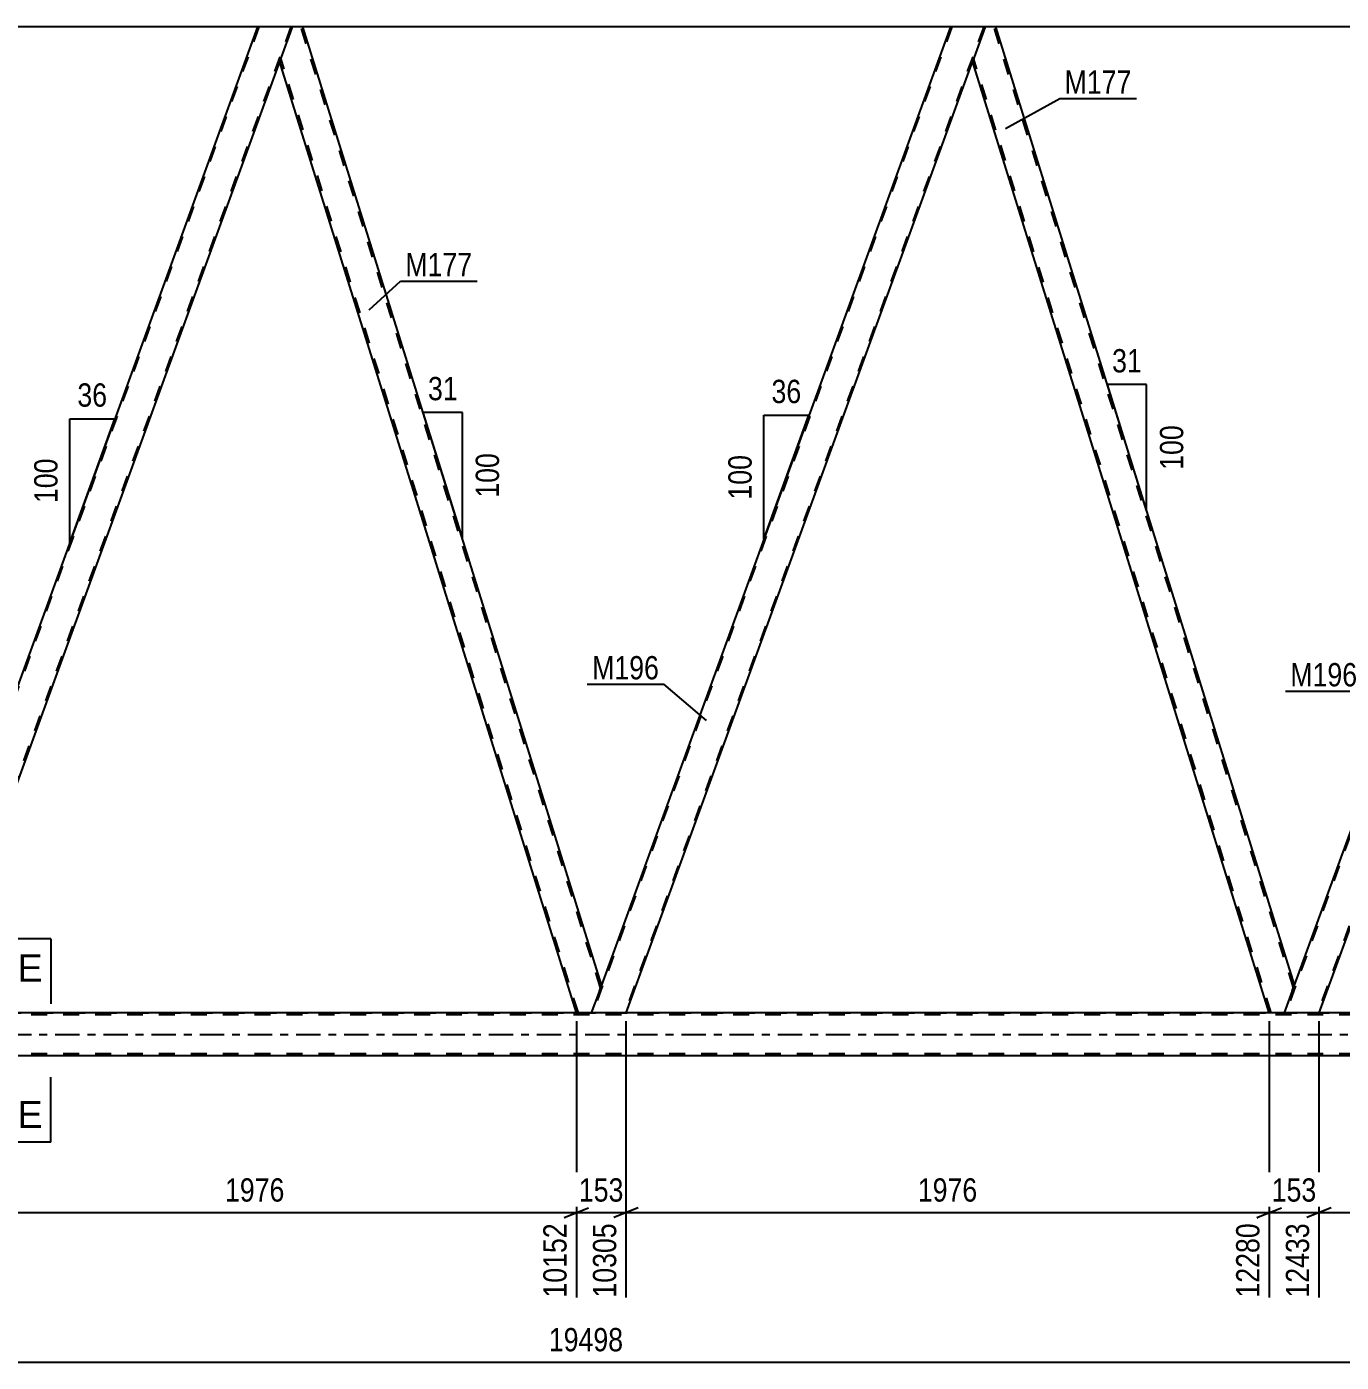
# Model space of a CAD drawing. Header units: millimetres. Extents: x 0 to 841, y 0 to 594.
# Drawn here: x 351.3 to 512.8, y 284.2 to 448.3 of the extents above; entities that cross this region are included whole.
import ezdxf

# ---------------------------------------------------------------- set-up
doc = ezdxf.new("R2010")
doc.units = ezdxf.units.MM
doc.linetypes.add('DXK_LINE_DOT2', pattern=[3.9198, 1.9599, -1.9599])
doc.linetypes.add('DXK_LINE_DOT3', pattern=[5.9187, 2.979, -0.9799, 0.9799, -0.9799])
doc.styles.add('Arial', font='ARIAL.TTF', dxfattribs={"height": 0.2})
doc.styles.add('Arial Narrow', font='ARIALN.TTF', dxfattribs={"height": 0.2})

# ---------------------------------------------------------------- blocks, each defined once
blk = doc.blocks.new('Part-814553314-4012 - 3897')
at = {"color": 7, "linetype": 'DXK_LINE_DOT2'}
for p, q in [((464.95, 448.32), (420.82, 327.1)), ((468.86, 448.32), (424.74, 327.1)), ((469.03, 448.32), (467.5, 444.12)), ((421.9, 330.52), (420.65, 327.1)), ((424.91, 327.1), (420.65, 327.1))]:
    blk.add_line(p, q, dxfattribs=at)
at = {"color": 2, "linetype": 'Continuous'}
for p, q in [((464.78, 448.32), (421.9, 330.52)), ((469.03, 448.32), (464.78, 448.32)), ((467.5, 444.12), (424.91, 327.1))]:
    blk.add_line(p, q, dxfattribs=at)
blk = doc.blocks.new('Part-814553314-3988 - 3897')
at = {"color": 7, "linetype": 'DXK_LINE_DOT2'}
for p, q in [((550.08, 448.32), (505.96, 327.1)), ((554, 448.32), (509.88, 327.1)), ((554.17, 448.32), (552.64, 444.12)), ((507.03, 330.52), (505.79, 327.1)), ((510.05, 327.1), (505.79, 327.1))]:
    blk.add_line(p, q, dxfattribs=at)
at = {"color": 2, "linetype": 'Continuous'}
for p, q in [((549.91, 448.32), (507.03, 330.52)), ((554.17, 448.32), (549.91, 448.32)), ((552.64, 444.12), (510.05, 327.1))]:
    blk.add_line(p, q, dxfattribs=at)
blk = doc.blocks.new('Part-814553314-3994 - 3897')
at = {"color": 7, "linetype": 'DXK_LINE_DOT2'}
for p, q in [((724.43, 448.32), (209.37, 448.32)), ((385.22, 448.32), (379.64, 448.32)), ((470.35, 448.32), (464.78, 448.32))]:
    blk.add_line(p, q, dxfattribs=at)
at = {"color": 2, "linetype": 'Continuous'}
for p, q in [((379.64, 448.32), (300.08, 448.32)), ((464.78, 448.32), (385.22, 448.32)), ((549.91, 448.32), (470.35, 448.32))]:
    blk.add_line(p, q, dxfattribs=at)
blk = doc.blocks.new('Part-814553314-4017 - 3897')
at = {"color": 2, "linetype": 'Continuous'}
for p, q in [((469.03, 448.32), (467.51, 444.13)), ((470.35, 448.32), (469.03, 448.32)), ((507.05, 330.57), (470.35, 448.32)), ((503.94, 327.1), (467.48, 444.07)), ((467.51, 444.13), (467.5, 444.12)), ((507.03, 330.51), (506.78, 329.83)), ((507.03, 330.52), (507.03, 330.51)), ((506.78, 329.83), (505.79, 327.1))]:
    blk.add_line(p, q, dxfattribs=at)
at = {"color": 7, "linetype": 'DXK_LINE_DOT2'}
for p, q in [((506.92, 330.2), (470.1, 448.32)), ((467.51, 444.13), (467.48, 444.07)), ((504.2, 327.1), (467.62, 444.44)), ((506.78, 329.83), (506.97, 330.35)), ((507.05, 330.57), (507.03, 330.52)), ((505.79, 327.1), (503.94, 327.1))]:
    blk.add_line(p, q, dxfattribs=at)
blk = doc.blocks.new('Part-814553314-4047 - 3897')
at = {"color": 2, "linetype": 'Continuous'}
for p, q in [((383.9, 448.32), (382.37, 444.13)), ((385.22, 448.32), (383.9, 448.32)), ((421.92, 330.57), (385.22, 448.32)), ((418.81, 327.1), (382.35, 444.07)), ((382.37, 444.13), (382.37, 444.12)), ((421.9, 330.51), (421.65, 329.83)), ((421.9, 330.52), (421.9, 330.51)), ((421.65, 329.83), (420.65, 327.1))]:
    blk.add_line(p, q, dxfattribs=at)
at = {"color": 7, "linetype": 'DXK_LINE_DOT2'}
for p, q in [((421.78, 330.2), (384.96, 448.32)), ((382.37, 444.13), (382.35, 444.07)), ((419.06, 327.1), (382.49, 444.44)), ((421.65, 329.83), (421.84, 330.35)), ((421.92, 330.57), (421.9, 330.52)), ((420.65, 327.1), (418.81, 327.1))]:
    blk.add_line(p, q, dxfattribs=at)
blk = doc.blocks.new('Part-814553314-4052 - 3897')
at = {"color": 7, "linetype": 'DXK_LINE_DOT2'}
for p, q in [((379.81, 448.32), (335.69, 327.1)), ((383.73, 448.32), (339.61, 327.1)), ((383.9, 448.32), (382.37, 444.12)), ((335.52, 327.1), (337.28, 331.92)), ((341.53, 331.92), (339.78, 327.1)), ((339.78, 327.1), (335.52, 327.1))]:
    blk.add_line(p, q, dxfattribs=at)
at = {"color": 2, "linetype": 'Continuous'}
for p, q in [((379.64, 448.32), (337.28, 331.92)), ((383.9, 448.32), (379.64, 448.32)), ((382.37, 444.12), (341.53, 331.92))]:
    blk.add_line(p, q, dxfattribs=at)
blk = doc.blocks.new('Part-814553314-4057 - 3897')
at = {"color": 7, "linetype": 'DXK_LINE_DOT2'}
for p, q in [((745.78, 326.86), (58.85, 326.86)), ((329.04, 327.1), (745.78, 327.1)), ((745.78, 322.06), (58.85, 322.06))]:
    blk.add_line(p, q, dxfattribs=at)
at = {"color": 2, "linetype": 'Continuous'}
for p, q in [((584.44, 327.1), (344.24, 327.1)), ((584.44, 321.82), (344.24, 321.82))]:
    blk.add_line(p, q, dxfattribs=at)
at = {"color": 7, "linetype": 'DXK_LINE_DOT3'}
blk.add_line((58.85, 324.46), (745.78, 324.46), dxfattribs=at)
blk = doc.blocks.new('StraightDimension-814553314-5112 - 3897')
at = {"color": 7, "linetype": 'Continuous'}
for p, q in [((510.05, 326.1), (510.05, 292.12)), ((589.08, 326.1), (589.08, 292.12)), ((511.55, 303.16), (508.55, 301.96)), ((510.05, 302.56), (589.08, 302.56)), ((587.58, 301.96), (590.58, 303.16))]:
    blk.add_line(p, q, dxfattribs=at)
at = {"color": 0}
blk.add_wipeout([(553.82, 303.31), (553.82, 307.51), (545.31, 307.51), (545.31, 303.31)], dxfattribs=at)
at = {"color": 0, "linetype": 'Continuous'}
blk.add_wipeout([(588.48, 301.86), (584.28, 301.86), (584.28, 291.52), (588.48, 291.52)], dxfattribs=at)
at = {"color": 3, "style": 'Arial Narrow'}
blk.add_text('1976', height=2.863, dxfattribs=at).set_placement((545.91, 303.91))
at = {"color": 3, "linetype": 'Continuous', "style": 'Arial Narrow'}
blk.add_text('14409', height=2.863, rotation=90.0002, dxfattribs=at).set_placement((587.88, 292.12))
blk = doc.blocks.new('AngleDimension-814553314-14132 - 3897')
at = {"color": 7, "linetype": 'Continuous'}
for p, q in [((403.01, 391.24), (399.99, 400.91)), ((404.81, 400.91), (399.99, 400.91)), ((404.81, 385.44), (399.99, 400.91)), ((404.81, 385.44), (404.81, 400.91))]:
    blk.add_line(p, q, dxfattribs=at)
at = {"color": 0}
for points in [[(404.83, 401.81), (404.83, 406.01), (399.98, 406.01), (399.98, 401.81)], [(409.91, 396.51), (405.71, 396.51), (405.71, 389.83), (409.91, 389.83)]]:
    blk.add_wipeout(points, dxfattribs=at)
at = {"color": 3, "style": 'Arial Narrow'}
blk.add_text('31', height=2.863, dxfattribs=at).set_placement((400.58, 402.41))
blk.add_text('100', height=2.863, rotation=90.0002, dxfattribs=at).set_placement((409.31, 390.43))
blk = doc.blocks.new('AngleDimension-814553314-14118 - 3897')
at = {"color": 7, "linetype": 'Continuous'}
for p, q in [((356.56, 400.12), (362.1, 400.12)), ((356.56, 384.9), (362.1, 400.12)), ((356.56, 384.9), (356.56, 400.12)), ((356.86, 385.73), (356.56, 384.9))]:
    blk.add_line(p, q, dxfattribs=at)
at = {"color": 0}
for points in [[(361.76, 401.02), (361.76, 405.22), (356.9, 405.22), (356.9, 401.02)], [(355.66, 395.85), (351.46, 395.85), (351.46, 389.17), (355.66, 389.17)]]:
    blk.add_wipeout(points, dxfattribs=at)
at = {"color": 3, "style": 'Arial Narrow'}
blk.add_text('36', height=2.863, dxfattribs=at).set_placement((357.5, 401.62))
blk.add_text('100', height=2.863, rotation=90.0002, dxfattribs=at).set_placement((355.06, 389.77))
blk = doc.blocks.new('StraightDimension-814553314-5036 - 3897')
at = {"color": 7, "linetype": 'Continuous'}
for p, q in [((339.78, 326.1), (339.78, 293.95)), ((418.81, 326.1), (418.81, 292.12)), ((341.28, 303.16), (338.28, 301.96)), ((339.78, 302.56), (418.81, 302.56)), ((417.31, 301.96), (420.31, 303.16))]:
    blk.add_line(p, q, dxfattribs=at)
at = {"color": 0}
blk.add_wipeout([(383.55, 303.31), (383.55, 307.51), (375.04, 307.51), (375.04, 303.31)], dxfattribs=at)
at = {"color": 0, "linetype": 'Continuous'}
blk.add_wipeout([(418.21, 301.86), (414.01, 301.86), (414.01, 291.52), (418.21, 291.52)], dxfattribs=at)
at = {"color": 3, "style": 'Arial Narrow'}
blk.add_text('1976', height=2.863, dxfattribs=at).set_placement((375.64, 303.91))
at = {"color": 3, "linetype": 'Continuous', "style": 'Arial Narrow'}
blk.add_text('10152', height=2.863, rotation=90.0002, dxfattribs=at).set_placement((417.61, 292.12))
blk = doc.blocks.new('StraightDimension-814553314-5055 - 3897')
at = {"color": 7, "linetype": 'Continuous'}
for p, q in [((418.81, 326.1), (418.81, 292.12)), ((424.91, 326.1), (424.91, 292.12)), ((417.31, 301.96), (420.31, 303.16)), ((418.81, 302.56), (424.91, 302.56)), ((426.41, 303.16), (423.41, 301.96))]:
    blk.add_line(p, q, dxfattribs=at)
at = {"color": 0}
blk.add_wipeout([(425.2, 303.31), (425.2, 307.51), (418.52, 307.51), (418.52, 303.31)], dxfattribs=at)
at = {"color": 0, "linetype": 'Continuous'}
blk.add_wipeout([(424.31, 301.86), (420.11, 301.86), (420.11, 291.52), (424.31, 291.52)], dxfattribs=at)
at = {"color": 3, "style": 'Arial Narrow'}
blk.add_text('153', height=2.863, dxfattribs=at).set_placement((419.12, 303.91))
at = {"color": 3, "linetype": 'Continuous', "style": 'Arial Narrow'}
blk.add_text('10305', height=2.863, rotation=90.0002, dxfattribs=at).set_placement((423.71, 292.12))
blk = doc.blocks.new('StraightDimension-814553314-5074 - 3897')
at = {"color": 7, "linetype": 'Continuous'}
for p, q in [((424.91, 326.1), (424.91, 292.12)), ((503.94, 326.1), (503.94, 292.12)), ((426.41, 303.16), (423.41, 301.96)), ((424.91, 302.56), (503.94, 302.56)), ((502.44, 301.96), (505.44, 303.16))]:
    blk.add_line(p, q, dxfattribs=at)
at = {"color": 0}
blk.add_wipeout([(468.68, 303.31), (468.68, 307.51), (460.17, 307.51), (460.17, 303.31)], dxfattribs=at)
at = {"color": 0, "linetype": 'Continuous'}
blk.add_wipeout([(503.34, 301.86), (499.14, 301.86), (499.14, 291.52), (503.34, 291.52)], dxfattribs=at)
at = {"color": 3, "style": 'Arial Narrow'}
blk.add_text('1976', height=2.863, dxfattribs=at).set_placement((460.77, 303.91))
at = {"color": 3, "linetype": 'Continuous', "style": 'Arial Narrow'}
blk.add_text('12280', height=2.863, rotation=90.0002, dxfattribs=at).set_placement((502.74, 292.12))
blk = doc.blocks.new('StraightDimension-814553314-5093 - 3897')
at = {"color": 7, "linetype": 'Continuous'}
for p, q in [((503.94, 326.1), (503.94, 292.12)), ((510.05, 326.1), (510.05, 292.12)), ((502.44, 301.96), (505.44, 303.16)), ((503.94, 302.56), (510.05, 302.56)), ((511.55, 303.16), (508.55, 301.96))]:
    blk.add_line(p, q, dxfattribs=at)
at = {"color": 0}
blk.add_wipeout([(510.34, 303.31), (510.34, 307.51), (503.65, 307.51), (503.65, 303.31)], dxfattribs=at)
at = {"color": 0, "linetype": 'Continuous'}
blk.add_wipeout([(509.45, 301.86), (505.25, 301.86), (505.25, 291.52), (509.45, 291.52)], dxfattribs=at)
at = {"color": 3, "style": 'Arial Narrow'}
blk.add_text('153', height=2.863, dxfattribs=at).set_placement((504.25, 303.91))
at = {"color": 3, "linetype": 'Continuous', "style": 'Arial Narrow'}
blk.add_text('12433', height=2.863, rotation=90.0002, dxfattribs=at).set_placement((508.85, 292.12))
blk = doc.blocks.new('StraightDimension-814553314-5201 - 3897')
at = {"color": 7, "linetype": 'Continuous'}
blk.add_line((47.99, 284.16), (792, 284.16), dxfattribs=at)
at = {"color": 0}
blk.add_wipeout([(425.17, 284.91), (425.17, 289.11), (414.83, 289.11), (414.83, 284.91)], dxfattribs=at)
at = {"color": 3, "style": 'Arial Narrow'}
blk.add_text('19498', height=2.863, dxfattribs=at).set_placement((415.43, 285.51))
blk = doc.blocks.new('AngleDimension-814553314-14146 - 3897')
at = {"color": 7, "linetype": 'Continuous'}
for p, q in [((441.85, 400.56), (447.39, 400.56)), ((441.85, 385.34), (447.39, 400.56)), ((441.85, 385.34), (441.85, 400.56)), ((443.27, 389.23), (447.39, 400.56))]:
    blk.add_line(p, q, dxfattribs=at)
at = {"color": 0}
for points in [[(447.05, 401.46), (447.05, 405.66), (442.19, 405.66), (442.19, 401.46)], [(440.95, 396.29), (436.75, 396.29), (436.75, 389.6), (440.95, 389.6)]]:
    blk.add_wipeout(points, dxfattribs=at)
at = {"color": 3, "style": 'Arial Narrow'}
blk.add_text('36', height=2.863, dxfattribs=at).set_placement((442.79, 402.06))
blk.add_text('100', height=2.863, rotation=90.0002, dxfattribs=at).set_placement((440.35, 390.2))
blk = doc.blocks.new('AngleDimension-814553314-14160 - 3897')
at = {"color": 7, "linetype": 'Continuous'}
for p, q in [((486.53, 396.4), (484.06, 404.33)), ((488.88, 404.33), (484.06, 404.33)), ((488.88, 388.87), (484.06, 404.33)), ((488.88, 388.87), (488.88, 404.33))]:
    blk.add_line(p, q, dxfattribs=at)
at = {"color": 0}
for points in [[(488.9, 405.23), (488.9, 409.43), (484.04, 409.43), (484.04, 405.23)], [(493.98, 399.94), (489.78, 399.94), (489.78, 393.26), (493.98, 393.26)]]:
    blk.add_wipeout(points, dxfattribs=at)
at = {"color": 3, "style": 'Arial Narrow'}
blk.add_text('31', height=2.863, dxfattribs=at).set_placement((484.64, 405.83))
blk.add_text('100', height=2.863, rotation=90.0002, dxfattribs=at).set_placement((493.38, 393.86))
blk = doc.blocks.new('Mark-814553314-4013 - 3897')
at = {"color": 0}
blk.add_wipeout([(487.03, 440.08), (487.03, 443.08), (478.8, 443.08), (478.8, 440.08)], dxfattribs=at)
blk.add_wipeout([(487.03, 440.08), (487.03, 443.08), (478.8, 443.08), (478.8, 440.08)], dxfattribs=at)
at = {"color": 30, "linetype": 'Continuous'}
for p, q in [((471.54, 435.82), (478.2, 439.48)), ((478.2, 439.48), (487.63, 439.48))]:
    blk.add_line(p, q, dxfattribs=at)
at = {"color": 3, "style": 'Arial Narrow'}
blk.add_text('M177', height=2.863, dxfattribs=at).set_placement((478.8, 440.08))
blk = doc.blocks.new('Mark-814553314-3984 - 3897')
at = {"color": 0}
blk.add_wipeout([(514.77, 367.24), (514.77, 370.24), (506.54, 370.24), (506.54, 367.24)], dxfattribs=at)
blk.add_wipeout([(514.77, 367.24), (514.77, 370.24), (506.54, 370.24), (506.54, 367.24)], dxfattribs=at)
at = {"color": 30, "linetype": 'Continuous'}
for p in [(505.94, 366.64), (518.41, 358.68)]:
    blk.add_line(p, (515.37, 366.64), dxfattribs=at)
at = {"color": 3, "style": 'Arial Narrow'}
blk.add_text('M196', height=2.863, dxfattribs=at).set_placement((506.54, 367.24))
blk = doc.blocks.new('Mark-814553314-4008 - 3897')
at = {"color": 0}
blk.add_wipeout([(428.97, 368.1), (428.97, 371.1), (420.75, 371.1), (420.75, 368.1)], dxfattribs=at)
blk.add_wipeout([(428.97, 368.1), (428.97, 371.1), (420.75, 371.1), (420.75, 368.1)], dxfattribs=at)
at = {"color": 30, "linetype": 'Continuous'}
for p in [(420.15, 367.5), (434.82, 363.05)]:
    blk.add_line(p, (429.57, 367.5), dxfattribs=at)
at = {"color": 3, "style": 'Arial Narrow'}
blk.add_text('M196', height=2.863, dxfattribs=at).set_placement((420.75, 368.1))
blk = doc.blocks.new('Mark-814553314-4043 - 3897')
at = {"color": 0}
blk.add_wipeout([(406.02, 417.65), (406.02, 420.65), (397.8, 420.65), (397.8, 417.65)], dxfattribs=at)
blk.add_wipeout([(406.02, 417.65), (406.02, 420.65), (397.8, 420.65), (397.8, 417.65)], dxfattribs=at)
at = {"color": 30, "linetype": 'Continuous'}
for p, q in [((393.35, 413.52), (397.2, 417.05)), ((397.2, 417.05), (406.62, 417.05))]:
    blk.add_line(p, q, dxfattribs=at)
at = {"color": 3, "style": 'Arial Narrow'}
blk.add_text('M177', height=2.863, dxfattribs=at).set_placement((397.8, 417.65))
blk = doc.blocks.new('SectionMark-814553314-5547 - 3897')
at = {"linetype": 'Continuous'}
for points in [[(348.74, 336.2), (348.74, 334.95), (346.24, 336.2)], [(348.74, 312.45), (348.74, 311.2), (346.24, 311.2)]]:
    blk.add_hatch(color=6, dxfattribs=at).paths.add_polyline_path(points)
at = {"color": 6, "linetype": 'Continuous'}
for p, q in [((346.24, 336.2), (348.74, 337.45)), ((348.74, 334.95), (348.74, 337.45)), ((354.24, 336.2), (346.24, 336.2)), ((346.24, 336.2), (348.74, 334.95)), ((354.24, 336.2), (354.24, 328.2)), ((354.24, 311.2), (354.24, 319.2)), ((346.24, 311.2), (348.74, 312.45)), ((348.74, 312.45), (348.74, 309.95)), ((354.24, 311.2), (346.24, 311.2)), ((348.74, 309.95), (346.24, 311.2))]:
    blk.add_line(p, q, dxfattribs=at)
at = {"color": 0, "linetype": 'Continuous'}
for points in [[(353.24, 330.95), (353.24, 334.45), (350.13, 334.45), (350.13, 330.95)], [(353.24, 312.95), (353.24, 316.45), (350.13, 316.45), (350.13, 312.95)]]:
    blk.add_wipeout(points, dxfattribs=at)
at = {"color": 3, "linetype": 'Continuous', "style": 'Arial'}
for p in [(350.13, 330.95), (350.13, 312.95)]:
    blk.add_text('E', height=3.34, dxfattribs=at).set_placement(p)

msp = doc.modelspace()

# ---------------------------------------------------------------- block references
for name in ['Part-814553314-3994 - 3897', 'Part-814553314-4052 - 3897', 'Part-814553314-4047 - 3897', 'Part-814553314-4012 - 3897', 'Part-814553314-4017 - 3897', 'Part-814553314-3988 - 3897', 'Part-814553314-4057 - 3897']:
    msp.add_blockref(name, (0, 0))

# ---------------------------------------------------------------- next in the draw order: block references
for name in ['AngleDimension-814553314-14132 - 3897', 'AngleDimension-814553314-14118 - 3897', 'StraightDimension-814553314-5036 - 3897', 'StraightDimension-814553314-5112 - 3897']:
    msp.add_blockref(name, (0, 0))

# ---------------------------------------------------------------- next in the draw order: block references
msp.add_blockref('StraightDimension-814553314-5055 - 3897', (0, 0))

# ---------------------------------------------------------------- next in the draw order: block references
msp.add_blockref('StraightDimension-814553314-5074 - 3897', (0, 0))

# ---------------------------------------------------------------- next in the draw order: block references
msp.add_blockref('StraightDimension-814553314-5093 - 3897', (0, 0))

# ---------------------------------------------------------------- next in the draw order: block references
msp.add_blockref('StraightDimension-814553314-5201 - 3897', (0, 0))

# ---------------------------------------------------------------- next in the draw order: block references
for name in ['Mark-814553314-4013 - 3897', 'Mark-814553314-4043 - 3897', 'AngleDimension-814553314-14160 - 3897', 'AngleDimension-814553314-14146 - 3897', 'Mark-814553314-4008 - 3897', 'Mark-814553314-3984 - 3897', 'SectionMark-814553314-5547 - 3897']:
    msp.add_blockref(name, (0, 0))

doc.saveas('drawing.dxf')
